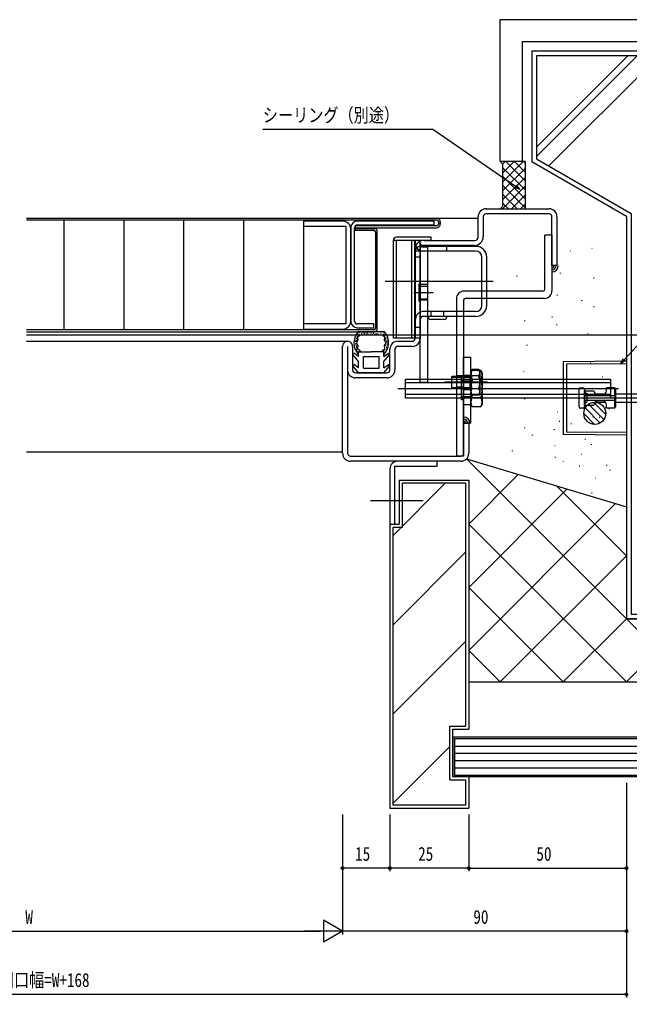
# Model space of a CAD drawing. Units: millimetres, scale not verified. Extents: x -567 to 567, y -403 to 403.
# Drawn here: x 183.1 to 376.5, y -188.2 to 121.8 of the extents above; entities that cross this region are included whole.
import ezdxf
from ezdxf.enums import TextEntityAlignment as Align

# ---------------------------------------------------------------- set-up
doc = ezdxf.new("R2010")
doc.units = ezdxf.units.MM
doc.header["$LTSCALE"] = 2
for name, color, linetype in [('0-2_YKK_11', 7, 'Continuous'), ('0-3_YKK_12', 2, 'Continuous'), ('0-4_YKK_13', 4, 'Continuous'), ('0-5_YKK_D', 6, 'Continuous'), ('0-7_YSS_K', 3, 'Continuous'), ('0-8_YSS_KE', 3, 'Continuous')]:
    doc.layers.add(name, color=color, linetype=linetype)
doc.styles.add('ＭＳ ゴシック', font='')
doc.styles.get('ＭＳ ゴシック').set_extended_font_data('MS Gothic')

msp = doc.modelspace()

# ---------------------------------------------------------------- linework, layer by layer
at = {"layer": '0-2_YKK_11'}
for p, q in [((328.499, 52.719), (328.499, 59.319)), ((330.099, 59.319), (330.099, 53.019)), ((330.999, 61.819), (350.999, 61.819)), ((350.999, 60.219), (330.999, 60.219)), ((288.099, 55.819), (288.099, 26.219)), ((289.299, 26.219), (289.299, 55.819)), ((288.099, 26.219), (288.099, 55.419)), ((327.299, 50.219), (310.999, 50.219)), ((311.299, 51.819), (327.599, 51.819)), ((308.499, 20.719), (308.499, 49.019)), ((310.099, 49.319), (310.099, 20.719)), ((302.999, 19.819), (307.599, 19.819)), ((285.499, -15.681), (285.499, 18.219)), ((287.099, 18.219), (287.099, -15.681)), ((288.699, 18.219), (288.699, 10.719)), ((300.499, 10.719), (300.499, 17.319)), ((302.099, 17.319), (302.099, 10.719)), ((307.599, 18.219), (302.999, 18.219)), ((289.599, 9.819), (299.599, 9.819)), ((299.599, 8.219), (289.599, 8.219)), ((287.999, -16.581), (322.999, -16.581)), ((322.999, -18.181), (287.999, -18.181))]:
    msp.add_line(p, q, dxfattribs=at)
for points in [[(353.499, 59.319), (353.499, 43.819), (351.899, 43.819), (351.899, 59.319)], [(285.599, 57.919), (273.099, 57.919), (273.099, 56.319), (286.499, 56.319)], [(286.499, 56.319), (286.499, 25.319), (273.099, 25.319), (273.099, 23.719), (285.599, 23.719)], [(290.199, 56.719), (314.599, 56.719), (314.599, 57.919), (290.199, 57.919)], [(290.199, 24.119), (295.449, 24.119), (295.449, 25.319), (290.199, 25.319)], [(323.899, -15.681), (323.899, -6.181), (325.499, -6.181), (325.499, -15.681)], [(302.099, -38.181), (302.099, -19.781), (315.499, -19.781), (315.499, -18.181), (302.999, -18.181)], [(300.499, -20.681), (300.499, -38.181), (302.099, -38.181)]]:
    msp.add_lwpolyline(points, dxfattribs=at)
for centre, radius, start, end in [((330.999, 59.319), 2.5, 89.99998, 180.00002), ((330.999, 59.319), 0.9, 89.99998, 180.00002), ((350.999, 59.319), 2.5, 0, 89.99998), ((350.999, 59.319), 0.9, 0, 89.99998), ((285.599, 55.419), 2.5, 0.00001, 89.99999), ((290.199, 55.819), 2.1, 90.00001, 179.99999), ((290.199, 55.819), 0.9, 90.00001, 179.99999), ((327.299, 53.019), 2.8, 270, 0), ((327.599, 52.719), 0.9, 270, 0), ((311.299, 49.019), 2.8, 89.99998, 180.00002), ((310.999, 49.319), 0.9, 89.99998, 180.00002), ((285.599, 26.219), 2.5, 270.00001, 359.99999), ((290.199, 26.219), 2.1, 180.00001, 269.99999), ((290.199, 26.219), 0.9, 180.00001, 269.99999), ((287.099, 18.219), 1.6, 0, 180.00054), ((302.999, 17.319), 2.5, 89.99998, 180.00002), ((307.599, 20.719), 0.9, 270, 0), ((307.599, 20.719), 2.5, 270, 0), ((302.999, 17.319), 0.9, 89.99998, 180.00002), ((289.599, 10.719), 2.5, 180.00002, 270), ((289.599, 10.719), 0.9, 180.00099, 270), ((299.599, 10.719), 0.9, 270, 0), ((299.599, 10.719), 2.5, 270, 0), ((287.999, -15.681), 2.5, 180.00002, 270), ((287.999, -15.681), 0.9, 180.00002, 270), ((302.999, -20.681), 2.5, 90.00001, 179.99999), ((322.999, -15.681), 0.9, 270, 0), ((322.999, -15.681), 2.5, 270, 0)]:
    msp.add_arc(centre, radius, start, end, dxfattribs=at)
at = {"layer": '0-3_YKK_12'}
for p, q in [((315.299, 58.819), (328.499, 58.819)), ((185.299, 21.82), (454.92, 21.821)), ((185.299, 19.819), (287.099, 19.819)), ((185.299, -15.181), (285.499, -15.181))]:
    msp.add_line(p, q, dxfattribs=at)
at = {"layer": '0-4_YKK_13'}
for p, q in [((185.299, 58.819), (315.299, 58.819)), ((185.299, 58.819), (315.299, 58.819)), ((315.399, 58.219), (185.299, 58.219)), ((315.399, 58.219), (185.299, 58.219)), ((197.099, 58.219), (197.099, 23.419)), ((216.099, 58.219), (216.099, 23.419)), ((235.099, 58.219), (235.099, 23.419)), ((254.099, 58.219), (254.099, 23.419)), ((273.099, 58.219), (273.099, 23.419)), ((289.499, 55.819), (315.299, 55.819)), ((289.499, 55.819), (315.299, 55.819)), ((315.899, 57.719), (315.899, 56.919)), ((315.899, 57.719), (315.899, 56.919)), ((316.499, 57.619), (316.499, 57.019)), ((316.499, 57.619), (316.499, 57.019)), ((289.499, 55.619), (289.499, 55.019)), ((289.499, 55.619), (295.499, 55.619)), ((289.499, 55.619), (289.499, 55.019)), ((289.499, 55.619), (295.499, 55.619)), ((289.499, 55.019), (295.399, 55.019)), ((289.499, 55.019), (295.399, 55.019)), ((295.899, 54.519), (295.899, 23.919)), ((295.899, 54.519), (295.899, 23.919)), ((296.499, 23.819), (296.499, 54.619)), ((296.499, 23.819), (296.499, 54.619)), ((351.899, 53.419), (349.599, 53.419)), ((349.599, 36.221), (349.599, 53.419)), ((351.899, 53.419), (351.899, 35.821)), ((313.599, 51.819), (301.599, 51.819)), ((301.599, 20.819), (301.599, 51.819)), ((302.599, 20.819), (302.599, 51.819)), ((307.449, 20.819), (307.449, 51.819)), ((308.449, 20.819), (308.449, 51.819)), ((308.599, 20.819), (308.599, 51.819)), ((310.099, 51.819), (308.599, 51.819)), ((310.099, 49.919), (310.099, 51.819)), ((311.099, 49.919), (310.099, 49.919)), ((310.099, 48.419), (310.099, 49.919)), ((327.799, 49.919), (311.099, 49.919)), ((318.599, 48.419), (318.599, 49.919)), ((318.599, 48.419), (318.599, 49.819)), ((310.099, 48.419), (308.599, 48.419)), ((318.599, 48.419), (310.099, 48.419)), ((310.099, 26.719), (310.099, 48.419)), ((327.699, 48.419), (318.599, 48.419)), ((331.199, 31.119), (331.199, 46.519)), ((310.099, 46.469), (308.599, 46.469)), ((329.699, 31.219), (329.699, 46.419)), ((333.294, 38.819), (299.023, 38.819)), ((310.099, 37.969), (309.649, 37.969)), ((309.649, 37.969), (309.649, 32.669)), ((312.399, 37.819), (310.099, 37.819)), ((310.099, 37.319), (312.399, 37.319)), ((308.122, 35.319), (314.231, 35.319)), ((349.099, 35.721), (323.999, 35.721)), ((308.599, 31.619), (308.449, 31.469)), ((309.649, 32.669), (310.099, 32.669)), ((310.099, 33.319), (312.399, 33.319)), ((312.399, 32.819), (310.099, 32.819)), ((321.599, 33.321), (321.599, -16.581)), ((323.899, 32.921), (323.899, -16.581)), ((349.499, 33.421), (324.399, 33.421)), ((327.699, 29.219), (310.999, 29.219)), ((313.599, 27.719), (313.599, 29.219)), ((317.599, 27.719), (317.599, 29.219)), ((310.099, 20.819), (310.099, 26.719)), ((327.799, 27.719), (311.099, 27.719)), ((317.599, 26.719), (313.599, 26.719)), ((295.399, 23.419), (185.299, 23.419)), ((295.399, 23.419), (185.299, 23.419)), ((185.299, 22.819), (295.499, 22.819)), ((185.299, 22.819), (295.499, 22.819)), ((298.842, 22.819), (290.356, 22.819)), ((290.366, 22.034), (290.566, 22.034)), ((290.557, 21.736), (290.757, 21.736)), ((290.617, 22.666), (290.817, 22.666)), ((290.712, 22.117), (290.912, 22.117)), ((291.08, 21.819), (298.118, 21.819)), ((291.392, 22.321), (291.592, 22.321)), ((291.678, 22.035), (291.878, 22.035)), ((292.125, 22.518), (292.325, 22.518)), ((292.393, 22.25), (292.593, 22.25)), ((292.84, 22.232), (293.04, 22.232)), ((293.197, 22.464), (293.397, 22.464)), ((293.465, 22.321), (293.665, 22.321)), ((294.127, 22.089), (294.327, 22.089)), ((294.466, 22.5), (294.666, 22.5)), ((294.913, 22.089), (295.113, 22.089)), ((295.199, 22.429), (295.399, 22.429)), ((295.592, 22.143), (295.792, 22.143)), ((296.021, 22.286), (296.221, 22.286)), ((296.611, 22.339), (296.811, 22.339)), ((296.682, 21.946), (296.882, 21.946)), ((297.522, 22.411), (297.722, 22.411)), ((298.203, 22.785), (298.403, 22.785)), ((298.327, 22.125), (298.527, 22.125)), ((298.513, 22.022), (298.713, 22.022)), ((298.633, 22.523), (298.833, 22.523)), ((298.931, 21.915), (299.131, 21.915)), ((310.099, 24.169), (308.599, 24.169)), ((289.507, 19.064), (289.707, 19.064)), ((289.519, 19.827), (289.719, 19.827)), ((289.65, 20.221), (289.85, 20.221)), ((289.686, 19.04), (289.886, 19.04)), ((289.722, 19.636), (289.922, 19.636)), ((289.817, 20.817), (290.017, 20.817)), ((289.925, 20.089), (290.125, 20.089)), ((290.032, 21.294), (290.232, 21.294)), ((290.056, 20.59), (290.256, 20.59)), ((290.092, 20.829), (290.292, 20.829)), ((298.394, 21.676), (298.594, 21.676)), ((298.8, 21.437), (299, 21.437)), ((298.99, 20.519), (299.19, 20.519)), ((299.205, 20.901), (299.405, 20.901)), ((299.408, 20.185), (299.608, 20.185)), ((299.432, 19.767), (299.632, 19.767)), ((299.563, 18.944), (299.763, 18.944)), ((299.73, 19.624), (299.93, 19.624)), ((299.766, 19.087), (299.966, 19.087)), ((308.449, 20.819), (301.599, 20.819)), ((310.099, 20.819), (308.599, 20.819)), ((290.599, 15.038), (289.251, 15.94)), ((289.316, 18.431), (289.516, 18.431)), ((289.848, 18.016), (290.048, 18.016)), ((289.853, 18.348), (290.053, 18.348)), ((289.895, 17.594), (290.095, 17.594)), ((289.953, 17.207), (290.153, 17.207)), ((290.08, 18.515), (290.28, 18.515)), ((290.282, 16.585), (290.482, 16.585)), ((290.599, 16.519), (294.599, 16.519)), ((290.599, 15.038), (290.599, 16.519)), ((298.599, 16.519), (294.599, 16.519)), ((298.528, 16.855), (298.728, 16.855)), ((298.599, 15.038), (298.599, 16.519)), ((298.599, 15.038), (299.946, 15.94)), ((298.821, 17.183), (299.021, 17.183)), ((298.88, 16.479), (299.08, 16.479)), ((299.157, 18.443), (299.357, 18.443)), ((299.302, 17.359), (299.502, 17.359)), ((299.361, 17.922), (299.561, 17.922)), ((299.718, 18.336), (299.918, 18.336)), ((290.599, 13.419), (288.855, 15.498)), ((290.599, 11.438), (290.599, 13.419)), ((292.099, 15.019), (297.099, 15.019)), ((292.099, 11.319), (292.099, 15.019)), ((298.599, 13.419), (300.343, 15.498)), ((298.599, 11.438), (298.599, 13.419)), ((323.899, 14.783), (326.199, 14.783)), ((326.199, -6.179), (326.199, 14.783)), ((355.499, 13.461), (375.499, 13.636)), ((355.499, 13.461), (355.499, -9.724)), ((356.499, 12.67), (375.499, 12.836)), ((356.499, 12.67), (356.499, -8.933)), ((375.499, 13.636), (375.499, -9.899)), ((290.599, 9.819), (288.855, 11.898)), ((290.599, 11.438), (289.251, 12.34)), ((298.599, 9.819), (290.599, 9.819)), ((298.599, 11.438), (299.946, 12.34)), ((298.599, 9.819), (300.343, 11.898)), ((326.199, 10.319), (326.511, 10.861)), ((326.199, 10.319), (326.199, 3.319)), ((328.686, 10.861), (326.511, 10.861)), ((328.999, 10.319), (328.686, 10.861)), ((328.999, 10.319), (328.999, 3.319)), ((329.352, 10.593), (329.799, 9.819)), ((329.799, 9.819), (329.799, -0.181)), ((305.503, 6.733), (370.503, 6.733)), ((310.099, 6.819), (312.399, 6.819)), ((331.444, 6.819), (317.934, 6.819)), ((319.099, 6.935), (326.399, 6.935)), ((320.199, 8.819), (325.541, 8.819)), ((320.199, 8.439), (325.819, 8.439)), ((328.699, 6.821), (321.399, 6.821)), ((321.599, 8.935), (323.899, 8.935)), ((321.599, 8.535), (323.899, 8.535)), ((323.199, 7.819), (326.199, 7.819)), ((323.199, 7.319), (326.199, 7.319)), ((323.899, 9.071), (326.199, 9.071)), ((324.261, 8.819), (325.999, 8.819)), ((325.819, 8.819), (325.819, 4.819)), ((325.819, 8.439), (326.199, 8.819)), ((328.686, 8.84), (326.511, 8.84)), ((329.352, 7.706), (326.645, 7.706)), ((303.003, 4.819), (373.003, 4.819)), ((320.199, 5.199), (325.819, 5.199)), ((320.699, 4.819), (328.699, 4.819)), ((321.599, 5.335), (323.899, 5.335)), ((321.599, 4.935), (323.899, 4.935)), ((323.899, 4.571), (326.199, 4.571)), ((325.819, 5.199), (326.199, 4.819)), ((326.199, 3.319), (326.511, 2.778)), ((328.686, 4.798), (326.511, 4.798)), ((328.999, 3.319), (328.686, 2.778)), ((360.503, -0.882), (360.503, 4.618)), ((361.003, 5.118), (361.703, 5.118)), ((362.203, 4.618), (362.203, -0.882)), ((362.203, -0.382), (362.203, 4.118)), ((362.203, 4.118), (365.203, 4.118)), ((363.203, 3.168), (362.203, 3.168)), ((365.767, 3.168), (368.639, 3.168)), ((371.703, 5.068), (369.203, 5.068)), ((369.203, 4.068), (369.203, 5.068)), ((371.703, 5.068), (371.703, -1.332)), ((371.703, 5.068), (372.203, 4.568)), ((372.203, -0.832), (372.203, 4.568)), ((372.203, 3.168), (388.335, 3.168)), ((370.503, 2.905), (305.503, 2.905)), ((323.199, 2.319), (326.199, 2.319)), ((326.199, 1.819), (323.199, 1.819)), ((328.686, 2.778), (326.511, 2.778)), ((329.352, 1.932), (326.645, 1.932)), ((357.709, 1.868), (393.973, 1.868)), ((362.203, 2.618), (371.703, 2.618)), ((362.203, 1.118), (371.703, 1.118)), ((363.203, 0.568), (362.203, 0.568)), ((362.953, 2.618), (362.953, 1.118)), ((368.985, -3.354), (365.185, 0.446)), ((365.767, 0.568), (368.639, 0.568)), ((366.203, 3.068), (368.203, 3.068)), ((366.203, 0.668), (368.203, 0.668)), ((372.203, 0.568), (388.335, 0.568)), ((323.899, -0.179), (326.199, -0.179)), ((329.352, -0.954), (329.799, -0.181)), ((361.703, -1.382), (361.003, -1.382)), ((362.203, -0.382), (365.203, -0.382)), ((367.225, -6.085), (362.454, -1.314)), ((368.393, -5.008), (363.531, -0.146)), ((365.203, -0.332), (365.203, -0.382)), ((371.703, -1.332), (372.203, -0.832)), ((365.435, -6.54), (361.999, -3.104)), ((375.499, -9.099), (356.499, -8.933)), ((375.499, -9.899), (355.499, -9.724)), ((323.899, -16.581), (321.599, -16.581)), ((294.403, -30.683), (311.106, -30.683))]:
    msp.add_line(p, q, dxfattribs=at)
for points in [[(315.399, 56.419), (289.499, 56.419), (289.499, 55.819)], [(315.399, 56.419), (289.499, 56.419), (289.499, 55.819)], [(313.599, 51.819), (313.599, 52.819), (302.599, 52.819)], [(310.099, 6.819), (310.099, 49.819), (312.399, 49.819), (312.399, 6.819)], [(291.024, 21.708), (290.257, 21.118), (290.381, 20.158), (290.119, 19.715), (289.899, 19.319), (290.381, 18.48), (290.257, 17.52), (291.024, 16.93)], [(298.174, 16.93), (298.941, 17.52), (298.816, 18.48), (299.299, 19.319), (299.079, 19.715), (298.816, 20.158), (298.941, 21.118), (298.174, 21.708)], [(292.099, 11.319), (297.099, 11.319), (297.099, 15.019)], [(326.199, -6.179), (323.899, -6.179), (323.899, 14.783)], [(329.352, 10.593), (326.645, 10.593), (326.199, 9.819), (326.199, -0.181)], [(325.999, 4.819), (320.199, 4.819), (320.199, 8.819)], [(323.899, 1.219), (323.199, 1.219), (323.199, 8.419), (323.899, 8.419)], [(329.352, -0.954), (326.645, -0.954), (326.199, -0.181)], [(371.703, -1.332), (369.203, -1.332), (369.203, -0.332)]]:
    msp.add_lwpolyline(points, dxfattribs=at)
msp.add_lwpolyline([(305.503, 7.819), (370.503, 7.819), (370.503, 1.819), (305.503, 1.819)], close=True, dxfattribs=at)
msp.add_circle((365.499, -3.04), 3.5, dxfattribs=at)
for centre, radius, start, end in [((315.299, 57.619), 1.2, 0, 90), ((315.299, 57.619), 1.2, 0, 90), ((315.299, 57.019), 1.2, 270, 0), ((315.299, 57.019), 1.2, 270, 0), ((315.399, 57.719), 0.5, 0, 90), ((315.399, 57.719), 0.5, 0, 90), ((315.399, 56.919), 0.5, 270, 0), ((315.399, 56.919), 0.5, 270, 0), ((295.399, 54.519), 0.5, 0, 90), ((295.399, 54.519), 0.5, 0, 90), ((295.499, 54.619), 1, 0, 90), ((295.499, 54.619), 1, 0, 90), ((302.599, 51.819), 1, 90, 180), ((310.999, 50.819), 2.4, 180, 270), ((310.099, 48.419), 1.5, 90, 135.9945), ((311.099, 50.919), 1, 180, 270), ((327.799, 46.519), 3.4, 0, 90), ((310.099, 48.419), 1.5, 135.9945, 180), ((327.699, 46.419), 2, 0, 90), ((323.999, 33.321), 2.4, 90, 180), ((349.099, 36.221), 0.5, 270, 0), ((349.499, 35.821), 2.4, 270, 0), ((324.399, 32.921), 0.5, 90, 180), ((327.699, 31.219), 2, 270, 0), ((327.799, 31.119), 3.4, 270, 0), ((310.999, 26.819), 2.4, 112.02431, 180), ((310.999, 26.819), 2.4, 90, 112.02431), ((311.099, 26.719), 1, 90, 180), ((313.599, 27.719), 1, 180, 270), ((317.599, 27.719), 1, 270, 0), ((294.599, 19.319), 5.5, 140.48036, 223.34175), ((295.399, 23.919), 0.5, 270, 0), ((295.399, 23.919), 0.5, 270, 0), ((295.499, 23.819), 1, 270, 0), ((295.499, 23.819), 1, 270, 0), ((294.599, 19.319), 5.5, 316.65824, 39.51963), ((289.084, 15.691), 0.3, 56.21114, 220.00244), ((294.599, 19.319), 4.3, 213.7499, 220.62928), ((294.599, 19.319), 4.3, 319.37051, 326.2499), ((300.113, 15.691), 0.3, 319.99756, 123.78886), ((289.084, 12.091), 0.3, 56.21114, 220.00244), ((300.113, 12.091), 0.3, 319.99756, 123.78886), ((327.988, 9.85), 1.789, 145.61575, 214.38425), ((328.755, 9.149), 2.556, 145.61575, 214.38425), ((327.21, 9.85), 1.789, 325.61575, 34.38425), ((327.243, 9.149), 2.556, 325.61575, 34.38425), ((325.999, 9.019), 0.2, 270, 0), ((332.886, 6.819), 6.687, 162.41205, 197.58795), ((335.752, 4.819), 9.553, 162.41205, 197.58795), ((322.311, 6.819), 6.687, 342.41205, 17.58795), ((320.245, 4.819), 9.553, 342.41205, 17.58795), ((325.999, 4.619), 0.2, 0, 90), ((327.988, 3.788), 1.789, 145.61575, 214.38425), ((327.21, 3.788), 1.789, 325.61575, 34.38425), ((361.003, 4.618), 0.5, 89.99998, 179.99998), ((361.703, 4.618), 0.5, 359.99998, 89.99998), ((363.203, 4.168), 1, 179.99998, 269.99998), ((366.203, 4.068), 1, 179.99998, 269.99998), ((368.203, 4.068), 1, 269.99998, 359.99998), ((328.755, 0.489), 2.556, 145.61575, 214.38425), ((327.243, 0.489), 2.556, 325.61575, 34.38425), ((363.203, -0.432), 1, 89.99998, 179.99998), ((366.203, -0.332), 1, 89.99998, 179.99998), ((368.203, -0.332), 1, 359.99998, 89.99998), ((361.003, -0.882), 0.5, 179.99998, 269.99998), ((361.703, -0.882), 0.5, 269.99998, 359.99998)]:
    msp.add_arc(centre, radius, start, end, dxfattribs=at)
at = {"layer": '0-5_YKK_D'}
for p, q in [((375.499, -120.182), (375.499, -148.182)), ((375.499, -120.182), (375.499, -168.182)), ((375.499, -120.182), (375.499, -188.182)), ((285.499, -130.182), (285.499, -168.182)), ((285.499, -130.182), (285.499, -148.182)), ((285.499, -130.182), (285.499, -168.182)), ((300.499, -130.182), (300.499, -148.182)), ((300.499, -130.182), (300.499, -148.182)), ((325.499, -130.182), (325.499, -148.182)), ((325.499, -130.182), (325.499, -148.182)), ((300.499, -147.182), (285.499, -147.182)), ((325.499, -147.182), (300.499, -147.182)), ((325.499, -147.182), (375.499, -147.182)), ((285.499, -167.182), (279.437, -163.682)), ((279.437, -163.682), (279.437, -170.682)), ((94.499, -167.182), (278.499, -167.182)), ((285.499, -167.182), (273.374, -167.182)), ((285.499, -167.182), (279.437, -170.682)), ((375.499, -167.182), (285.499, -167.182)), ((9.489, -187.182), (375.499, -187.182))]:
    msp.add_line(p, q, dxfattribs=at)
for points in [[(341.727, 67.967), (340.327, 68.931), (314.114, 86.983), (260.214, 86.983)], [(340.585, 69.306), (341.727, 67.967), (340.069, 68.556)], [(373.72, 12.77), (374.872, 14.02), (403.848, 45.461), (422.228, 45.461)], [(375.207, 13.711), (373.72, 12.77), (374.537, 14.329)]]:
    msp.add_lwpolyline(points, dxfattribs=at)
for centre in [(285.499, -147.182), (300.499, -147.182), (300.499, -147.182), (325.499, -147.182), (325.499, -147.182), (375.499, -147.182), (375.499, -167.182), (375.499, -187.182)]:
    msp.add_circle(centre, 0.425, dxfattribs=at)
at = {"layer": '0-7_YSS_K'}
for p, q in [((346.998, 81.356), (375.961, 110.319)), ((346.998, 78.386), (378.931, 110.319)), ((350.947, 75.405), (385.861, 110.319)), ((336.248, 75.957), (337.11, 76.819)), ((336.248, 73.129), (339.939, 76.819)), ((336.248, 70.3), (342.767, 76.819)), ((336.248, 74.969), (343.498, 67.719)), ((336.248, 67.472), (343.498, 74.722)), ((337.226, 76.819), (343.498, 70.547)), ((340.055, 76.819), (343.498, 73.376)), ((342.883, 76.819), (343.498, 76.204)), ((336.248, 72.14), (343.498, 64.89)), ((336.248, 64.644), (343.498, 71.894)), ((336.248, 69.312), (343.498, 62.062)), ((336.252, 61.819), (343.498, 69.065)), ((336.248, 66.483), (340.913, 61.819)), ((339.081, 61.819), (343.498, 66.237)), ((336.248, 63.655), (338.084, 61.819)), ((341.909, 61.819), (343.498, 63.408)), ((357.713, 48.517), (357.813, 48.517)), ((364.503, 49.339), (364.603, 49.339)), ((340.759, 40.572), (340.759, 40.372)), ((354.476, 41.523), (354.476, 41.323)), ((365.074, 39.986), (365.274, 39.986)), ((353.541, 34.506), (353.541, 34.306)), ((338.984, 33.562), (338.984, 33.362)), ((361.26, 32.868), (361.26, 32.668)), ((365.074, 30.897), (365.274, 30.897)), ((343.243, 26.375), (343.243, 26.175)), ((351.836, 27.538), (352.036, 27.538)), ((353.307, 25.149), (353.307, 24.949)), ((363.132, 22.341), (363.132, 22.141)), ((343.953, 18.655), (343.953, 18.455)), ((364.091, 13.15), (364.191, 13.15)), ((342.888, 10.403), (342.888, 10.203)), ((367.795, 8.627), (367.895, 8.627)), ((343.243, 1.707), (343.243, 1.507)), ((353.615, -2.494), (353.815, -2.494)), ((368.828, -1.309), (369.028, -1.309)), ((370.003, -1.519), (370.003, -1.719)), ((354.207, -5.458), (354.407, -5.458)), ((357.985, -6.198), (357.985, -6.398)), ((364.877, -4.075), (365.077, -4.075)), ((366.853, -4.272), (367.053, -4.272)), ((343.243, -7.521), (343.243, -7.721)), ((352.605, -8.069), (352.605, -8.269)), ((345.67, -9.846), (345.67, -10.046)), ((362.308, -11.188), (362.508, -11.188)), ((339.25, -14.797), (339.25, -14.997)), ((352.774, -13.232), (352.874, -13.232)), ((364.301, -12.748), (364.301, -12.948)), ((324.767, -17.449), (375.498, -32.691)), ((324.858, -17.539), (375.498, -68.18)), ((352.824, -16.918), (353.024, -16.918)), ((355.412, -18.128), (355.412, -18.328)), ((361.123, -15.93), (361.323, -15.93)), ((360.53, -19.684), (360.73, -19.684)), ((369.224, -19.486), (369.424, -19.486)), ((370.237, -20.935), (370.237, -21.135)), ((325.498, -38.181), (341.223, -22.456)), ((365.737, -23.45), (365.837, -23.45)), ((365.737, -23.45), (365.837, -23.45)), ((318.076, -25.181), (301.498, -41.759)), ((304.498, -39.181), (304.498, -25.181)), ((324.498, -25.181), (304.498, -25.181)), ((324.498, -25.181), (324.498, -102.181)), ((325.498, -58.18), (356.602, -27.077)), ((353.447, -26.129), (375.498, -48.18)), ((364.482, -28.18), (364.682, -28.18)), ((325.498, -78.18), (372.03, -31.649)), ((301.498, -127.181), (301.498, -39.181)), ((304.498, -39.181), (301.498, -39.181)), ((325.498, -38.179), (375.498, -88.181)), ((324.498, -47.044), (301.498, -70.044)), ((335.498, -88.18), (375.498, -48.181)), ((325.498, -58.18), (355.498, -88.18)), ((355.498, -88.18), (375.498, -68.181)), ((375.498, -88.181), (395.498, -68.181)), ((375.498, -68.181), (395.498, -88.181)), ((324.498, -75.328), (301.498, -98.328)), ((325.498, -78.179), (335.499, -88.18)), ((319.498, -102.181), (324.498, -102.181)), ((319.498, -119.181), (319.498, -102.181)), ((320.998, -108.481), (455.498, -108.481)), ((319.498, -108.612), (301.498, -126.612)), ((320.998, -110.781), (455.498, -110.781)), ((320.998, -113.081), (455.498, -113.081)), ((320.998, -115.381), (455.498, -115.381)), ((319.498, -119.181), (324.498, -119.181)), ((324.498, -119.181), (324.498, -127.181)), ((324.498, -127.181), (301.498, -127.181))]:
    msp.add_line(p, q, dxfattribs=at)
for points in [[(455.498, 111.819), (345.498, 111.819), (345.498, 76.819), (375.498, 59.499), (375.498, -68.181), (453.998, -68.181)], [(455.498, 110.319), (346.998, 110.319), (346.998, 77.685), (376.998, 60.365), (376.998, -66.681), (455.498, -66.681)], [(335.498, 76.819), (336.248, 76.069), (336.248, 62.569), (335.498, 61.819)], [(455.498, -105.681), (320.498, -105.681), (320.498, -118.181), (455.498, -118.181)], [(455.498, -106.181), (320.998, -106.181), (320.998, -117.681), (455.498, -117.681)]]:
    msp.add_lwpolyline(points, dxfattribs=at)
msp.add_lwpolyline([(335.498, 76.819), (336.248, 76.069), (336.248, 62.569), (335.498, 61.819), (343.498, 61.819), (343.498, 76.819)], close=True, dxfattribs=at)
for centre, radius, start, end in [((351.899, 43.819), 2, 270, 359.99998), ((351.899, 43.819), 1.333, 270, 359.99998), ((351.899, 43.819), 0.667, 270, 359.99998), ((323.899, -6.181), 2, 0.00002, 90), ((323.899, -6.181), 1.333, 0.00002, 90), ((323.899, -6.181), 0.667, 0.00002, 90)]:
    msp.add_arc(centre, radius, start, end, dxfattribs=at)
at = {"layer": '0-8_YSS_KE'}
for p, q in [((335.498, 121.817), (380.498, 121.817)), ((335.498, 76.817), (335.498, 121.817)), ((342.498, 114.817), (342.498, 76.817)), ((342.498, 114.817), (380.498, 114.817)), ((342.498, 76.817), (335.498, 76.817)), ((303.498, -24.181), (303.498, -38.181)), ((303.498, -24.181), (325.498, -24.181)), ((325.498, -24.181), (325.498, -103.181)), ((300.498, -38.181), (300.498, -128.181)), ((300.498, -38.181), (303.498, -38.181)), ((455.498, -68.181), (375.498, -68.181)), ((325.498, -88.181), (455.498, -88.181)), ((320.498, -103.181), (325.498, -103.181)), ((320.498, -118.181), (320.498, -103.181)), ((320.498, -118.181), (325.498, -118.181)), ((325.498, -118.181), (325.498, -128.181)), ((300.498, -128.181), (325.498, -128.181))]:
    msp.add_line(p, q, dxfattribs=at)

# ---------------------------------------------------------------- texts
at = {"layer": '0-5_YKK_D', "style": 'ＭＳ ゴシック', "width": 0.8}
for s, p in [('シーリング（別途）', (260.214, 87.983)), ('15', (289.479, -146.182)), ('25', (309.479, -146.182)), ('50', (346.979, -146.182)), ('W', (184.899, -166.182)), ('90', (326.979, -166.182)), ('躯体開口幅=W+168', (166.894, -186.182))]:
    msp.add_text(s, height=4.399, dxfattribs=at).set_placement(p, align=Align.BOTTOM_LEFT)

doc.saveas('drawing.dxf')
